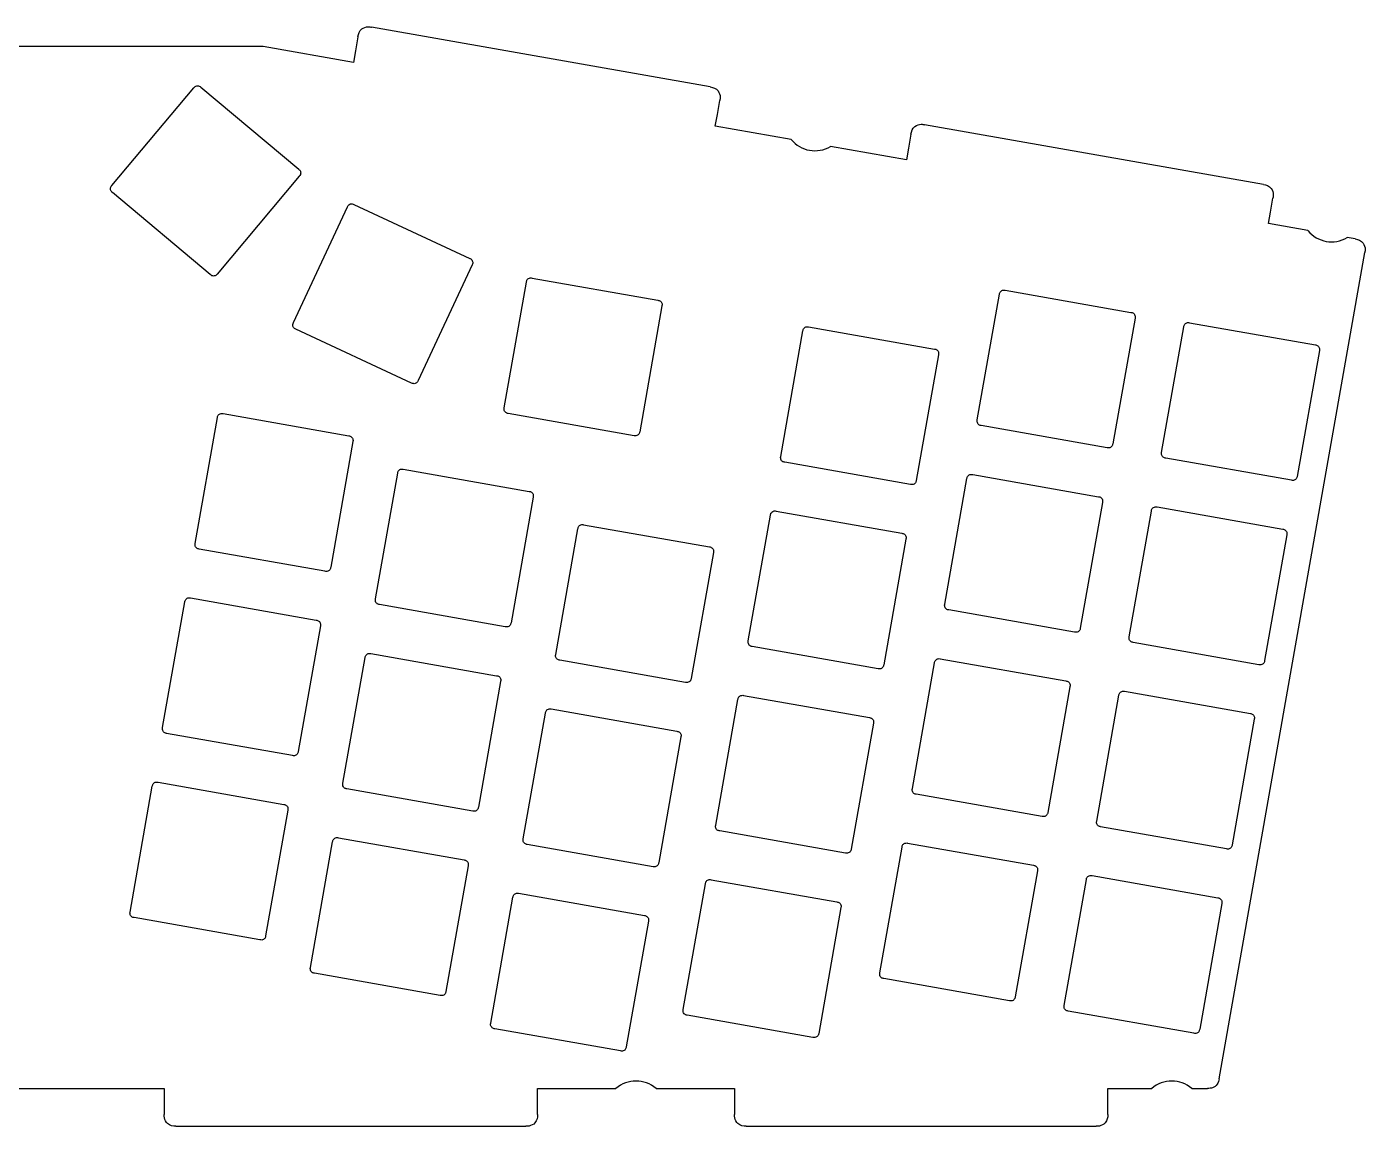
# Model space of a CAD drawing. Header units: millimetres. Extents: x -136 to 136, y -5 to 107.
# Drawn here: x 0 to 136.2, y -4.7 to 107.3 of the extents above; entities that cross this region are included whole.
import ezdxf

# ---------------------------------------------------------------- set-up
doc = ezdxf.new("R2010")
doc.units = ezdxf.units.MM
doc.layers.get('0').update_dxf_attribs({"linetype": 'CONTINUOUS'})

msp = doc.modelspace()

# ---------------------------------------------------------------- linework, layer by layer
for p, q in [((33.68, 106.24), (33.42, 104.82)), ((69.54, 101.14), (35.07, 107.22)), ((24.03, 105.26), (-24.03, 105.26)), ((33.22, 103.63), (24.03, 105.26)), ((33.43, 104.82), (33.22, 103.63)), ((33.42, 104.82), (33.43, 104.82)), ((8.64, 91.09), (17, 101.05)), ((17.7, 101.11), (27.66, 92.76)), ((70.26, 98.32), (70.51, 99.75)), ((70.05, 97.14), (70.26, 98.32)), ((70.26, 98.32), (70.26, 98.32)), ((77.76, 95.78), (70.05, 97.14)), ((125.82, 91.22), (91.35, 97.29)), ((89.96, 96.32), (89.71, 94.89)), ((89.5, 93.71), (81.78, 95.07)), ((89.71, 94.89), (89.5, 93.71)), ((89.71, 94.89), (89.71, 94.89)), ((27.72, 92.05), (19.37, 82.09)), ((18.66, 82.03), (8.7, 90.39)), ((27.12, 77.15), (32.61, 88.94)), ((33.28, 89.18), (45.06, 83.68)), ((126.54, 88.4), (126.79, 89.83)), ((126.33, 87.22), (126.54, 88.4)), ((130.34, 86.51), (126.33, 87.22)), ((126.54, 88.4), (126.54, 88.4)), ((135.17, 85.66), (134.36, 85.8)), ((121.32, 0.19), (136.14, 84.27)), ((45.3, 83.02), (39.81, 71.24)), ((48.57, 68.47), (50.83, 81.28)), ((51.41, 81.68), (64.21, 79.43)), ((99.55, 80.45), (112.35, 78.19)), ((96.71, 67.24), (98.97, 80.04)), ((64.61, 78.85), (62.36, 66.04)), ((39.14, 71), (27.36, 76.49)), ((76.71, 63.51), (78.97, 76.31)), ((79.55, 76.72), (92.35, 74.46)), ((112.76, 77.61), (110.5, 64.81)), ((115.47, 63.93), (117.73, 76.73)), ((118.31, 77.14), (131.11, 74.88)), ((92.76, 73.88), (90.5, 61.08)), ((131.52, 74.3), (129.26, 61.5)), ((17.12, 54.68), (19.38, 67.48)), ((19.96, 67.88), (32.76, 65.63)), ((61.78, 65.64), (48.98, 67.9)), ((109.92, 64.4), (97.12, 66.66)), ((33.17, 65.05), (30.91, 52.24)), ((89.92, 60.68), (77.12, 62.93)), ((128.68, 61.1), (115.88, 63.35)), ((35.47, 49.02), (37.73, 61.83)), ((38.3, 62.23), (51.11, 59.97)), ((96.24, 61.69), (109.04, 59.43)), ((93.4, 48.48), (95.66, 61.28)), ((51.51, 59.39), (49.26, 46.59)), ((109.45, 58.85), (107.19, 46.05)), ((73.4, 44.75), (75.66, 57.55)), ((76.24, 57.96), (89.04, 55.7)), ((112.16, 45.17), (114.42, 57.97)), ((115, 58.38), (127.8, 56.12)), ((53.82, 43.37), (56.07, 56.17)), ((56.65, 56.58), (69.45, 54.32)), ((89.45, 55.12), (87.19, 42.32)), ((128.21, 55.54), (125.95, 42.74)), ((30.33, 51.84), (17.53, 54.1)), ((69.86, 53.74), (67.6, 40.94)), ((16.65, 49.12), (29.45, 46.87)), ((13.81, 35.92), (16.07, 48.72)), ((48.68, 46.19), (35.87, 48.44)), ((106.61, 45.64), (93.81, 47.9)), ((29.86, 46.29), (27.6, 33.48)), ((86.61, 41.92), (73.81, 44.17)), ((125.37, 42.33), (112.57, 44.59)), ((32.16, 30.26), (34.42, 43.06)), ((35, 43.47), (47.8, 41.21)), ((67.02, 40.53), (54.22, 42.79)), ((90.1, 29.72), (92.35, 42.52)), ((92.93, 42.93), (105.73, 40.67)), ((48.2, 40.63), (45.95, 27.83)), ((106.14, 40.09), (103.88, 27.29)), ((111.69, 39.62), (124.5, 37.36)), ((70.09, 25.99), (72.35, 38.79)), ((72.93, 39.2), (85.73, 36.94)), ((108.86, 26.41), (111.11, 39.21)), ((50.51, 24.61), (52.76, 37.41)), ((53.34, 37.82), (66.15, 35.56)), ((124.9, 36.78), (122.64, 23.98)), ((86.14, 36.36), (83.88, 23.56)), ((27.02, 33.08), (14.22, 35.34)), ((66.55, 34.98), (64.29, 22.18)), ((13.34, 30.36), (26.14, 28.11)), ((10.5, 17.15), (12.76, 29.96)), ((45.37, 27.43), (32.57, 29.68)), ((103.3, 26.88), (90.5, 29.14)), ((26.55, 27.53), (24.29, 14.72)), ((31.69, 24.71), (44.49, 22.45)), ((83.3, 23.15), (70.5, 25.41)), ((122.06, 23.57), (109.26, 25.83)), ((28.85, 11.5), (31.11, 24.3)), ((63.72, 21.77), (50.91, 24.03)), ((86.79, 10.96), (89.05, 23.76)), ((89.62, 24.17), (102.43, 21.91)), ((44.9, 21.87), (42.64, 9.07)), ((69.62, 20.44), (82.43, 18.18)), ((102.83, 21.33), (100.58, 8.53)), ((105.55, 7.65), (107.81, 20.45)), ((108.39, 20.86), (121.19, 18.6)), ((66.79, 7.23), (69.04, 20.03)), ((47.2, 5.85), (49.46, 18.65)), ((50.04, 19.06), (62.84, 16.8)), ((121.59, 18.02), (119.34, 5.22)), ((23.71, 14.32), (10.91, 16.58)), ((82.83, 17.6), (80.57, 4.8)), ((63.24, 16.22), (60.99, 3.42)), ((42.06, 8.66), (29.26, 10.92)), ((100, 8.12), (87.19, 10.38)), ((118.76, 4.81), (105.95, 7.07)), ((79.99, 4.39), (67.19, 6.65)), ((60.41, 3.01), (47.6, 5.27)), ((-13.97, -0.8), (13.97, -0.8)), ((13.97, -0.8), (13.97, -2)), ((51.96, -2), (51.96, -0.8)), ((51.96, -0.8), (59.94, -0.8)), ((64.02, -0.8), (72, -0.8)), ((72, -0.8), (72, -3.45)), ((109.99, -3.45), (109.99, -0.8)), ((109.99, -0.8), (114.46, -0.8)), ((118.54, -0.8), (120.14, -0.8)), ((13.97, -2), (13.97, -2)), ((13.97, -2), (13.97, -3.45)), ((51.96, -3.45), (51.96, -2)), ((51.96, -2), (51.96, -2)), ((15.17, -4.65), (50.76, -4.65)), ((73.2, -4.65), (108.79, -4.65))]:
    msp.add_line(p, q)
for centre, start, end in [((80.19, 97.79), 219.6324, 300.3676), ((132.77, 88.52), 219.6324, 300.3676), ((61.98, -3.2), 49.6324, 130.3676), ((116.5, -3.2), 49.6324, 130.3676)]:
    msp.add_arc(centre, 3.15, start, end)
for points, knots in [([(33.68, 106.24), (33.73, 106.55), (33.82, 106.83), (34.09, 107.04), (34.26, 107.17), (34.52, 107.26), (34.72, 107.26), (34.83, 107.26), (34.95, 107.24), (35.07, 107.22)], [0, 0, 0, 0, 0.0936819, 0.0936819, 0.0936819, 0.153639, 0.153639, 0.153639, 0.1903911, 0.1903911, 0.1903911, 0.1903911]), ([(17, 101.05), (17.02, 101.08), (17.05, 101.12), (17.12, 101.17), (17.15, 101.2), (17.26, 101.24), (17.32, 101.25), (17.43, 101.25), (17.49, 101.24), (17.61, 101.19), (17.66, 101.15), (17.7, 101.11)], [-0.06799682, -0.06799682, -0.06799682, -0.06799682, -0.05539704, -0.05539704, -0.04489219, -0.04489219, -0.03211402, -0.03211402, -0.01822539, -0.01822539, 0, 0, 0, 0]), ([(69.54, 101.14), (69.84, 101.09), (70.12, 101), (70.33, 100.73), (70.46, 100.56), (70.55, 100.29), (70.55, 100.1), (70.55, 99.98), (70.53, 99.87), (70.51, 99.75)], [0, 0, 0, 0, 0.0936819, 0.0936819, 0.0936819, 0.153639, 0.153639, 0.153639, 0.1903911, 0.1903911, 0.1903911, 0.1903911]), ([(89.96, 96.32), (90.01, 96.63), (90.1, 96.91), (90.37, 97.12), (90.54, 97.25), (90.81, 97.34), (91, 97.34), (91.12, 97.33), (91.23, 97.32), (91.35, 97.29)], [0, 0, 0, 0, 0.0936819, 0.0936819, 0.0936819, 0.153639, 0.153639, 0.153639, 0.1903911, 0.1903911, 0.1903911, 0.1903911]), ([(27.66, 92.76), (27.69, 92.73), (27.73, 92.7), (27.78, 92.64), (27.81, 92.6), (27.85, 92.49), (27.86, 92.43), (27.86, 92.32), (27.85, 92.27), (27.8, 92.15), (27.76, 92.1), (27.72, 92.05)], [-0.06799682, -0.06799682, -0.06799682, -0.06799682, -0.05539704, -0.05539704, -0.04489219, -0.04489219, -0.03211402, -0.03211402, -0.01822539, -0.01822539, 0, 0, 0, 0]), ([(8.7, 90.39), (8.67, 90.41), (8.64, 90.44), (8.58, 90.51), (8.55, 90.54), (8.51, 90.65), (8.5, 90.71), (8.5, 90.82), (8.51, 90.88), (8.56, 91), (8.6, 91.05), (8.64, 91.09)], [-0.06799682, -0.06799682, -0.06799682, -0.06799682, -0.05539704, -0.05539704, -0.04489219, -0.04489219, -0.03211402, -0.03211402, -0.01822539, -0.01822539, 0, 0, 0, 0]), ([(125.82, 91.22), (126.13, 91.16), (126.41, 91.07), (126.61, 90.81), (126.75, 90.64), (126.83, 90.37), (126.83, 90.18), (126.83, 90.06), (126.81, 89.95), (126.79, 89.83)], [0, 0, 0, 0, 0.0936819, 0.0936819, 0.0936819, 0.153639, 0.153639, 0.153639, 0.1903911, 0.1903911, 0.1903911, 0.1903911]), ([(32.61, 88.94), (32.63, 88.98), (32.65, 89.01), (32.7, 89.09), (32.72, 89.12), (32.82, 89.19), (32.87, 89.22), (32.98, 89.24), (33.03, 89.25), (33.16, 89.23), (33.22, 89.2), (33.28, 89.18)], [-0.06799682, -0.06799682, -0.06799682, -0.06799682, -0.05539704, -0.05539704, -0.04489219, -0.04489219, -0.03211402, -0.03211402, -0.01822539, -0.01822539, 0, 0, 0, 0]), ([(135.17, 85.66), (135.48, 85.6), (135.76, 85.51), (135.97, 85.25), (136.1, 85.08), (136.19, 84.81), (136.18, 84.62), (136.18, 84.5), (136.16, 84.39), (136.14, 84.27)], [0, 0, 0, 0, 0.0936819, 0.0936819, 0.0936819, 0.153639, 0.153639, 0.153639, 0.1903911, 0.1903911, 0.1903911, 0.1903911]), ([(45.06, 83.68), (45.1, 83.67), (45.14, 83.65), (45.21, 83.6), (45.24, 83.57), (45.31, 83.48), (45.34, 83.42), (45.37, 83.32), (45.37, 83.26), (45.35, 83.13), (45.32, 83.08), (45.3, 83.02)], [-0.06799682, -0.06799682, -0.06799682, -0.06799682, -0.05539704, -0.05539704, -0.04489219, -0.04489219, -0.03211402, -0.03211402, -0.01822539, -0.01822539, 0, 0, 0, 0]), ([(19.37, 82.09), (19.34, 82.06), (19.31, 82.03), (19.25, 81.97), (19.21, 81.94), (19.1, 81.9), (19.04, 81.89), (18.93, 81.89), (18.88, 81.9), (18.76, 81.95), (18.71, 81.99), (18.66, 82.03)], [-0.06799682, -0.06799682, -0.06799682, -0.06799682, -0.05539704, -0.05539704, -0.04489219, -0.04489219, -0.03211402, -0.03211402, -0.01822539, -0.01822539, 0, 0, 0, 0]), ([(50.83, 81.28), (50.83, 81.32), (50.84, 81.36), (50.87, 81.44), (50.89, 81.48), (50.96, 81.58), (51.01, 81.61), (51.1, 81.67), (51.16, 81.69), (51.28, 81.7), (51.35, 81.69), (51.41, 81.68)], [-0.06799682, -0.06799682, -0.06799682, -0.06799682, -0.05539704, -0.05539704, -0.04489219, -0.04489219, -0.03211402, -0.03211402, -0.01822539, -0.01822539, 0, 0, 0, 0]), ([(98.97, 80.04), (98.98, 80.08), (98.98, 80.13), (99.01, 80.21), (99.03, 80.25), (99.1, 80.34), (99.15, 80.38), (99.25, 80.44), (99.3, 80.45), (99.42, 80.47), (99.49, 80.46), (99.55, 80.45)], [-0.06799682, -0.06799682, -0.06799682, -0.06799682, -0.05539704, -0.05539704, -0.04489219, -0.04489219, -0.03211402, -0.03211402, -0.01822539, -0.01822539, 0, 0, 0, 0]), ([(64.21, 79.43), (64.25, 79.42), (64.29, 79.41), (64.38, 79.38), (64.42, 79.36), (64.51, 79.29), (64.55, 79.24), (64.6, 79.15), (64.62, 79.1), (64.64, 78.97), (64.63, 78.91), (64.61, 78.85)], [-0.06799682, -0.06799682, -0.06799682, -0.06799682, -0.05539704, -0.05539704, -0.04489219, -0.04489219, -0.03211402, -0.03211402, -0.01822539, -0.01822539, 0, 0, 0, 0]), ([(112.35, 78.19), (112.39, 78.18), (112.44, 78.18), (112.52, 78.15), (112.56, 78.13), (112.65, 78.06), (112.69, 78.01), (112.74, 77.91), (112.76, 77.86), (112.78, 77.73), (112.77, 77.67), (112.76, 77.61)], [-0.06799682, -0.06799682, -0.06799682, -0.06799682, -0.05539704, -0.05539704, -0.04489219, -0.04489219, -0.03211402, -0.03211402, -0.01822539, -0.01822539, 0, 0, 0, 0]), ([(27.36, 76.49), (27.32, 76.51), (27.28, 76.53), (27.21, 76.57), (27.17, 76.6), (27.1, 76.7), (27.08, 76.75), (27.05, 76.86), (27.05, 76.91), (27.06, 77.04), (27.09, 77.1), (27.12, 77.15)], [-0.06799682, -0.06799682, -0.06799682, -0.06799682, -0.05539704, -0.05539704, -0.04489219, -0.04489219, -0.03211402, -0.03211402, -0.01822539, -0.01822539, 0, 0, 0, 0]), ([(78.97, 76.31), (78.98, 76.36), (78.98, 76.4), (79.01, 76.48), (79.03, 76.52), (79.1, 76.61), (79.15, 76.65), (79.24, 76.71), (79.3, 76.73), (79.42, 76.74), (79.49, 76.73), (79.55, 76.72)], [-0.06799682, -0.06799682, -0.06799682, -0.06799682, -0.05539704, -0.05539704, -0.04489219, -0.04489219, -0.03211402, -0.03211402, -0.01822539, -0.01822539, 0, 0, 0, 0]), ([(117.73, 76.73), (117.74, 76.78), (117.74, 76.82), (117.77, 76.9), (117.79, 76.94), (117.86, 77.03), (117.91, 77.07), (118.01, 77.13), (118.06, 77.15), (118.19, 77.16), (118.25, 77.15), (118.31, 77.14)], [-0.06799682, -0.06799682, -0.06799682, -0.06799682, -0.05539704, -0.05539704, -0.04489219, -0.04489219, -0.03211402, -0.03211402, -0.01822539, -0.01822539, 0, 0, 0, 0]), ([(92.35, 74.46), (92.39, 74.46), (92.43, 74.45), (92.52, 74.42), (92.56, 74.4), (92.65, 74.33), (92.69, 74.28), (92.74, 74.19), (92.76, 74.14), (92.78, 74.01), (92.77, 73.94), (92.76, 73.88)], [-0.06799682, -0.06799682, -0.06799682, -0.06799682, -0.05539704, -0.05539704, -0.04489219, -0.04489219, -0.03211402, -0.03211402, -0.01822539, -0.01822539, 0, 0, 0, 0]), ([(131.11, 74.88), (131.15, 74.88), (131.2, 74.87), (131.28, 74.84), (131.32, 74.82), (131.41, 74.75), (131.45, 74.7), (131.5, 74.61), (131.52, 74.55), (131.54, 74.43), (131.53, 74.36), (131.52, 74.3)], [-0.06799682, -0.06799682, -0.06799682, -0.06799682, -0.05539704, -0.05539704, -0.04489219, -0.04489219, -0.03211402, -0.03211402, -0.01822539, -0.01822539, 0, 0, 0, 0]), ([(39.81, 71.24), (39.79, 71.2), (39.77, 71.16), (39.72, 71.09), (39.69, 71.05), (39.6, 70.98), (39.54, 70.96), (39.44, 70.93), (39.38, 70.93), (39.25, 70.94), (39.2, 70.97), (39.14, 71)], [-0.06799682, -0.06799682, -0.06799682, -0.06799682, -0.05539704, -0.05539704, -0.04489219, -0.04489219, -0.03211402, -0.03211402, -0.01822539, -0.01822539, 0, 0, 0, 0]), ([(48.98, 67.9), (48.93, 67.9), (48.89, 67.91), (48.81, 67.94), (48.77, 67.96), (48.68, 68.03), (48.64, 68.08), (48.58, 68.17), (48.56, 68.22), (48.55, 68.35), (48.56, 68.41), (48.57, 68.47)], [-0.06799682, -0.06799682, -0.06799682, -0.06799682, -0.05539704, -0.05539704, -0.04489219, -0.04489219, -0.03211402, -0.03211402, -0.01822539, -0.01822539, 0, 0, 0, 0]), ([(19.38, 67.48), (19.39, 67.52), (19.39, 67.56), (19.42, 67.64), (19.44, 67.69), (19.51, 67.78), (19.56, 67.82), (19.65, 67.87), (19.71, 67.89), (19.83, 67.91), (19.9, 67.89), (19.96, 67.88)], [-0.06799682, -0.06799682, -0.06799682, -0.06799682, -0.05539704, -0.05539704, -0.04489219, -0.04489219, -0.03211402, -0.03211402, -0.01822539, -0.01822539, 0, 0, 0, 0]), ([(97.12, 66.66), (97.08, 66.67), (97.03, 66.68), (96.95, 66.7), (96.91, 66.72), (96.82, 66.79), (96.78, 66.84), (96.72, 66.94), (96.71, 66.99), (96.69, 67.12), (96.7, 67.18), (96.71, 67.24)], [-0.06799682, -0.06799682, -0.06799682, -0.06799682, -0.05539704, -0.05539704, -0.04489219, -0.04489219, -0.03211402, -0.03211402, -0.01822539, -0.01822539, 0, 0, 0, 0]), ([(32.76, 65.63), (32.8, 65.62), (32.85, 65.61), (32.93, 65.58), (32.97, 65.56), (33.06, 65.49), (33.1, 65.45), (33.15, 65.35), (33.17, 65.3), (33.19, 65.17), (33.18, 65.11), (33.17, 65.05)], [-0.06799682, -0.06799682, -0.06799682, -0.06799682, -0.05539704, -0.05539704, -0.04489219, -0.04489219, -0.03211402, -0.03211402, -0.01822539, -0.01822539, 0, 0, 0, 0]), ([(62.36, 66.04), (62.35, 66), (62.34, 65.96), (62.31, 65.88), (62.3, 65.84), (62.22, 65.74), (62.18, 65.71), (62.08, 65.65), (62.03, 65.63), (61.9, 65.62), (61.84, 65.63), (61.78, 65.64)], [-0.06799682, -0.06799682, -0.06799682, -0.06799682, -0.05539704, -0.05539704, -0.04489219, -0.04489219, -0.03211402, -0.03211402, -0.01822539, -0.01822539, 0, 0, 0, 0]), ([(110.5, 64.81), (110.49, 64.77), (110.48, 64.72), (110.46, 64.64), (110.44, 64.6), (110.37, 64.51), (110.32, 64.47), (110.22, 64.42), (110.17, 64.4), (110.04, 64.38), (109.98, 64.39), (109.92, 64.4)], [-0.06799682, -0.06799682, -0.06799682, -0.06799682, -0.05539704, -0.05539704, -0.04489219, -0.04489219, -0.03211402, -0.03211402, -0.01822539, -0.01822539, 0, 0, 0, 0]), ([(77.12, 62.93), (77.07, 62.94), (77.03, 62.95), (76.95, 62.98), (76.91, 63), (76.82, 63.07), (76.78, 63.11), (76.72, 63.21), (76.71, 63.26), (76.69, 63.39), (76.7, 63.45), (76.71, 63.51)], [-0.06799682, -0.06799682, -0.06799682, -0.06799682, -0.05539704, -0.05539704, -0.04489219, -0.04489219, -0.03211402, -0.03211402, -0.01822539, -0.01822539, 0, 0, 0, 0]), ([(115.88, 63.35), (115.84, 63.36), (115.79, 63.37), (115.71, 63.4), (115.67, 63.41), (115.58, 63.49), (115.54, 63.53), (115.48, 63.63), (115.47, 63.68), (115.45, 63.81), (115.46, 63.87), (115.47, 63.93)], [-0.06799682, -0.06799682, -0.06799682, -0.06799682, -0.05539704, -0.05539704, -0.04489219, -0.04489219, -0.03211402, -0.03211402, -0.01822539, -0.01822539, 0, 0, 0, 0]), ([(37.73, 61.83), (37.73, 61.87), (37.74, 61.91), (37.77, 61.99), (37.79, 62.03), (37.86, 62.13), (37.91, 62.16), (38, 62.22), (38.05, 62.24), (38.18, 62.25), (38.24, 62.24), (38.3, 62.23)], [-0.06799682, -0.06799682, -0.06799682, -0.06799682, -0.05539704, -0.05539704, -0.04489219, -0.04489219, -0.03211402, -0.03211402, -0.01822539, -0.01822539, 0, 0, 0, 0]), ([(95.66, 61.28), (95.67, 61.32), (95.68, 61.37), (95.7, 61.45), (95.72, 61.49), (95.79, 61.58), (95.84, 61.62), (95.94, 61.67), (95.99, 61.69), (96.12, 61.71), (96.18, 61.7), (96.24, 61.69)], [-0.06799682, -0.06799682, -0.06799682, -0.06799682, -0.05539704, -0.05539704, -0.04489219, -0.04489219, -0.03211402, -0.03211402, -0.01822539, -0.01822539, 0, 0, 0, 0]), ([(129.26, 61.5), (129.25, 61.46), (129.24, 61.42), (129.22, 61.33), (129.2, 61.29), (129.13, 61.2), (129.08, 61.16), (128.98, 61.11), (128.93, 61.09), (128.8, 61.07), (128.74, 61.08), (128.68, 61.1)], [-0.06799682, -0.06799682, -0.06799682, -0.06799682, -0.05539704, -0.05539704, -0.04489219, -0.04489219, -0.03211402, -0.03211402, -0.01822539, -0.01822539, 0, 0, 0, 0]), ([(51.11, 59.97), (51.15, 59.97), (51.19, 59.96), (51.27, 59.93), (51.31, 59.91), (51.41, 59.84), (51.45, 59.79), (51.5, 59.7), (51.52, 59.65), (51.53, 59.52), (51.52, 59.45), (51.51, 59.39)], [-0.06799682, -0.06799682, -0.06799682, -0.06799682, -0.05539704, -0.05539704, -0.04489219, -0.04489219, -0.03211402, -0.03211402, -0.01822539, -0.01822539, 0, 0, 0, 0]), ([(90.5, 61.08), (90.49, 61.04), (90.48, 61), (90.46, 60.92), (90.44, 60.87), (90.37, 60.78), (90.32, 60.74), (90.22, 60.69), (90.17, 60.67), (90.04, 60.65), (89.98, 60.67), (89.92, 60.68)], [-0.06799682, -0.06799682, -0.06799682, -0.06799682, -0.05539704, -0.05539704, -0.04489219, -0.04489219, -0.03211402, -0.03211402, -0.01822539, -0.01822539, 0, 0, 0, 0]), ([(109.04, 59.43), (109.08, 59.42), (109.13, 59.41), (109.21, 59.39), (109.25, 59.37), (109.34, 59.3), (109.38, 59.25), (109.44, 59.15), (109.45, 59.1), (109.47, 58.97), (109.46, 58.91), (109.45, 58.85)], [-0.06799682, -0.06799682, -0.06799682, -0.06799682, -0.05539704, -0.05539704, -0.04489219, -0.04489219, -0.03211402, -0.03211402, -0.01822539, -0.01822539, 0, 0, 0, 0]), ([(75.66, 57.55), (75.67, 57.6), (75.68, 57.64), (75.7, 57.72), (75.72, 57.76), (75.79, 57.85), (75.84, 57.89), (75.94, 57.95), (75.99, 57.97), (76.12, 57.98), (76.18, 57.97), (76.24, 57.96)], [-0.06799682, -0.06799682, -0.06799682, -0.06799682, -0.05539704, -0.05539704, -0.04489219, -0.04489219, -0.03211402, -0.03211402, -0.01822539, -0.01822539, 0, 0, 0, 0]), ([(114.42, 57.97), (114.43, 58.02), (114.44, 58.06), (114.46, 58.14), (114.48, 58.18), (114.55, 58.27), (114.6, 58.31), (114.7, 58.37), (114.75, 58.38), (114.88, 58.4), (114.94, 58.39), (115, 58.38)], [-0.06799682, -0.06799682, -0.06799682, -0.06799682, -0.05539704, -0.05539704, -0.04489219, -0.04489219, -0.03211402, -0.03211402, -0.01822539, -0.01822539, 0, 0, 0, 0]), ([(56.07, 56.17), (56.08, 56.21), (56.09, 56.26), (56.12, 56.34), (56.13, 56.38), (56.21, 56.47), (56.25, 56.51), (56.35, 56.57), (56.4, 56.58), (56.53, 56.6), (56.59, 56.59), (56.65, 56.58)], [-0.06799682, -0.06799682, -0.06799682, -0.06799682, -0.05539704, -0.05539704, -0.04489219, -0.04489219, -0.03211402, -0.03211402, -0.01822539, -0.01822539, 0, 0, 0, 0]), ([(127.8, 56.12), (127.85, 56.11), (127.89, 56.11), (127.97, 56.08), (128.01, 56.06), (128.1, 55.99), (128.14, 55.94), (128.2, 55.85), (128.21, 55.79), (128.23, 55.67), (128.22, 55.6), (128.21, 55.54)], [-0.06799682, -0.06799682, -0.06799682, -0.06799682, -0.05539704, -0.05539704, -0.04489219, -0.04489219, -0.03211402, -0.03211402, -0.01822539, -0.01822539, 0, 0, 0, 0]), ([(17.53, 54.1), (17.48, 54.1), (17.44, 54.11), (17.36, 54.14), (17.32, 54.16), (17.23, 54.23), (17.19, 54.28), (17.13, 54.37), (17.12, 54.42), (17.1, 54.55), (17.11, 54.62), (17.12, 54.68)], [-0.06799682, -0.06799682, -0.06799682, -0.06799682, -0.05539704, -0.05539704, -0.04489219, -0.04489219, -0.03211402, -0.03211402, -0.01822539, -0.01822539, 0, 0, 0, 0]), ([(89.04, 55.7), (89.08, 55.7), (89.13, 55.69), (89.21, 55.66), (89.25, 55.64), (89.34, 55.57), (89.38, 55.52), (89.43, 55.43), (89.45, 55.37), (89.47, 55.25), (89.46, 55.18), (89.45, 55.12)], [-0.06799682, -0.06799682, -0.06799682, -0.06799682, -0.05539704, -0.05539704, -0.04489219, -0.04489219, -0.03211402, -0.03211402, -0.01822539, -0.01822539, 0, 0, 0, 0]), ([(69.45, 54.32), (69.5, 54.31), (69.54, 54.31), (69.62, 54.28), (69.66, 54.26), (69.75, 54.19), (69.79, 54.14), (69.85, 54.04), (69.87, 53.99), (69.88, 53.86), (69.87, 53.8), (69.86, 53.74)], [-0.06799682, -0.06799682, -0.06799682, -0.06799682, -0.05539704, -0.05539704, -0.04489219, -0.04489219, -0.03211402, -0.03211402, -0.01822539, -0.01822539, 0, 0, 0, 0]), ([(30.91, 52.24), (30.9, 52.2), (30.89, 52.16), (30.87, 52.08), (30.85, 52.04), (30.78, 51.95), (30.73, 51.91), (30.63, 51.85), (30.58, 51.83), (30.45, 51.82), (30.39, 51.83), (30.33, 51.84)], [-0.06799682, -0.06799682, -0.06799682, -0.06799682, -0.05539704, -0.05539704, -0.04489219, -0.04489219, -0.03211402, -0.03211402, -0.01822539, -0.01822539, 0, 0, 0, 0]), ([(16.07, 48.72), (16.08, 48.76), (16.09, 48.8), (16.11, 48.88), (16.13, 48.93), (16.2, 49.02), (16.25, 49.06), (16.35, 49.11), (16.4, 49.13), (16.53, 49.15), (16.59, 49.13), (16.65, 49.12)], [-0.06799682, -0.06799682, -0.06799682, -0.06799682, -0.05539704, -0.05539704, -0.04489219, -0.04489219, -0.03211402, -0.03211402, -0.01822539, -0.01822539, 0, 0, 0, 0]), ([(35.87, 48.44), (35.83, 48.45), (35.79, 48.46), (35.71, 48.49), (35.67, 48.51), (35.57, 48.58), (35.54, 48.62), (35.48, 48.72), (35.46, 48.77), (35.45, 48.9), (35.46, 48.96), (35.47, 49.02)], [-0.06799682, -0.06799682, -0.06799682, -0.06799682, -0.05539704, -0.05539704, -0.04489219, -0.04489219, -0.03211402, -0.03211402, -0.01822539, -0.01822539, 0, 0, 0, 0]), ([(93.81, 47.9), (93.77, 47.91), (93.72, 47.91), (93.64, 47.94), (93.6, 47.96), (93.51, 48.03), (93.47, 48.08), (93.42, 48.18), (93.4, 48.23), (93.38, 48.36), (93.39, 48.42), (93.4, 48.48)], [-0.06799682, -0.06799682, -0.06799682, -0.06799682, -0.05539704, -0.05539704, -0.04489219, -0.04489219, -0.03211402, -0.03211402, -0.01822539, -0.01822539, 0, 0, 0, 0]), ([(29.45, 46.87), (29.49, 46.86), (29.54, 46.85), (29.62, 46.82), (29.66, 46.8), (29.75, 46.73), (29.79, 46.69), (29.85, 46.59), (29.86, 46.54), (29.88, 46.41), (29.87, 46.35), (29.86, 46.29)], [-0.06799682, -0.06799682, -0.06799682, -0.06799682, -0.05539704, -0.05539704, -0.04489219, -0.04489219, -0.03211402, -0.03211402, -0.01822539, -0.01822539, 0, 0, 0, 0]), ([(49.26, 46.59), (49.25, 46.55), (49.24, 46.51), (49.21, 46.43), (49.19, 46.38), (49.12, 46.29), (49.08, 46.25), (48.98, 46.2), (48.93, 46.18), (48.8, 46.16), (48.74, 46.18), (48.68, 46.19)], [-0.06799682, -0.06799682, -0.06799682, -0.06799682, -0.05539704, -0.05539704, -0.04489219, -0.04489219, -0.03211402, -0.03211402, -0.01822539, -0.01822539, 0, 0, 0, 0]), ([(107.19, 46.05), (107.18, 46.01), (107.18, 45.96), (107.15, 45.88), (107.13, 45.84), (107.06, 45.75), (107.01, 45.71), (106.92, 45.66), (106.86, 45.64), (106.74, 45.62), (106.67, 45.63), (106.61, 45.64)], [-0.06799682, -0.06799682, -0.06799682, -0.06799682, -0.05539704, -0.05539704, -0.04489219, -0.04489219, -0.03211402, -0.03211402, -0.01822539, -0.01822539, 0, 0, 0, 0]), ([(112.57, 44.59), (112.53, 44.6), (112.49, 44.61), (112.4, 44.63), (112.36, 44.65), (112.27, 44.72), (112.23, 44.77), (112.18, 44.87), (112.16, 44.92), (112.14, 45.05), (112.15, 45.11), (112.16, 45.17)], [-0.06799682, -0.06799682, -0.06799682, -0.06799682, -0.05539704, -0.05539704, -0.04489219, -0.04489219, -0.03211402, -0.03211402, -0.01822539, -0.01822539, 0, 0, 0, 0]), ([(73.81, 44.17), (73.77, 44.18), (73.72, 44.19), (73.64, 44.22), (73.6, 44.23), (73.51, 44.31), (73.47, 44.35), (73.42, 44.45), (73.4, 44.5), (73.38, 44.63), (73.39, 44.69), (73.4, 44.75)], [-0.06799682, -0.06799682, -0.06799682, -0.06799682, -0.05539704, -0.05539704, -0.04489219, -0.04489219, -0.03211402, -0.03211402, -0.01822539, -0.01822539, 0, 0, 0, 0]), ([(34.42, 43.06), (34.42, 43.11), (34.43, 43.15), (34.46, 43.23), (34.48, 43.27), (34.55, 43.36), (34.6, 43.4), (34.69, 43.46), (34.75, 43.48), (34.87, 43.49), (34.94, 43.48), (35, 43.47)], [-0.06799682, -0.06799682, -0.06799682, -0.06799682, -0.05539704, -0.05539704, -0.04489219, -0.04489219, -0.03211402, -0.03211402, -0.01822539, -0.01822539, 0, 0, 0, 0]), ([(54.22, 42.79), (54.18, 42.8), (54.14, 42.81), (54.05, 42.83), (54.01, 42.85), (53.92, 42.92), (53.88, 42.97), (53.83, 43.07), (53.81, 43.12), (53.79, 43.25), (53.8, 43.31), (53.82, 43.37)], [-0.06799682, -0.06799682, -0.06799682, -0.06799682, -0.05539704, -0.05539704, -0.04489219, -0.04489219, -0.03211402, -0.03211402, -0.01822539, -0.01822539, 0, 0, 0, 0]), ([(87.19, 42.32), (87.18, 42.28), (87.18, 42.24), (87.15, 42.15), (87.13, 42.11), (87.06, 42.02), (87.01, 41.98), (86.91, 41.93), (86.86, 41.91), (86.73, 41.89), (86.67, 41.9), (86.61, 41.92)], [-0.06799682, -0.06799682, -0.06799682, -0.06799682, -0.05539704, -0.05539704, -0.04489219, -0.04489219, -0.03211402, -0.03211402, -0.01822539, -0.01822539, 0, 0, 0, 0]), ([(92.35, 42.52), (92.36, 42.56), (92.37, 42.61), (92.4, 42.69), (92.42, 42.73), (92.49, 42.82), (92.53, 42.86), (92.63, 42.91), (92.68, 42.93), (92.81, 42.95), (92.87, 42.94), (92.93, 42.93)], [-0.06799682, -0.06799682, -0.06799682, -0.06799682, -0.05539704, -0.05539704, -0.04489219, -0.04489219, -0.03211402, -0.03211402, -0.01822539, -0.01822539, 0, 0, 0, 0]), ([(125.95, 42.74), (125.94, 42.7), (125.94, 42.66), (125.91, 42.57), (125.89, 42.53), (125.82, 42.44), (125.77, 42.4), (125.68, 42.35), (125.62, 42.33), (125.5, 42.31), (125.43, 42.32), (125.37, 42.33)], [-0.06799682, -0.06799682, -0.06799682, -0.06799682, -0.05539704, -0.05539704, -0.04489219, -0.04489219, -0.03211402, -0.03211402, -0.01822539, -0.01822539, 0, 0, 0, 0]), ([(47.8, 41.21), (47.84, 41.21), (47.88, 41.2), (47.97, 41.17), (48.01, 41.15), (48.1, 41.08), (48.14, 41.03), (48.19, 40.94), (48.21, 40.88), (48.23, 40.76), (48.22, 40.69), (48.2, 40.63)], [-0.06799682, -0.06799682, -0.06799682, -0.06799682, -0.05539704, -0.05539704, -0.04489219, -0.04489219, -0.03211402, -0.03211402, -0.01822539, -0.01822539, 0, 0, 0, 0]), ([(67.6, 40.94), (67.6, 40.9), (67.59, 40.85), (67.56, 40.77), (67.54, 40.73), (67.47, 40.64), (67.42, 40.6), (67.33, 40.55), (67.27, 40.53), (67.15, 40.51), (67.08, 40.52), (67.02, 40.53)], [-0.06799682, -0.06799682, -0.06799682, -0.06799682, -0.05539704, -0.05539704, -0.04489219, -0.04489219, -0.03211402, -0.03211402, -0.01822539, -0.01822539, 0, 0, 0, 0]), ([(105.73, 40.67), (105.78, 40.66), (105.82, 40.65), (105.9, 40.63), (105.94, 40.61), (106.03, 40.54), (106.07, 40.49), (106.13, 40.39), (106.15, 40.34), (106.16, 40.21), (106.15, 40.15), (106.14, 40.09)], [-0.06799682, -0.06799682, -0.06799682, -0.06799682, -0.05539704, -0.05539704, -0.04489219, -0.04489219, -0.03211402, -0.03211402, -0.01822539, -0.01822539, 0, 0, 0, 0]), ([(111.11, 39.21), (111.12, 39.25), (111.13, 39.3), (111.16, 39.38), (111.18, 39.42), (111.25, 39.51), (111.29, 39.55), (111.39, 39.61), (111.44, 39.62), (111.57, 39.64), (111.63, 39.63), (111.69, 39.62)], [-0.06799682, -0.06799682, -0.06799682, -0.06799682, -0.05539704, -0.05539704, -0.04489219, -0.04489219, -0.03211402, -0.03211402, -0.01822539, -0.01822539, 0, 0, 0, 0]), ([(72.35, 38.79), (72.36, 38.84), (72.37, 38.88), (72.39, 38.96), (72.41, 39), (72.48, 39.09), (72.53, 39.13), (72.63, 39.19), (72.68, 39.2), (72.81, 39.22), (72.87, 39.21), (72.93, 39.2)], [-0.06799682, -0.06799682, -0.06799682, -0.06799682, -0.05539704, -0.05539704, -0.04489219, -0.04489219, -0.03211402, -0.03211402, -0.01822539, -0.01822539, 0, 0, 0, 0]), ([(52.76, 37.41), (52.77, 37.45), (52.78, 37.5), (52.81, 37.58), (52.83, 37.62), (52.9, 37.71), (52.94, 37.75), (53.04, 37.8), (53.09, 37.82), (53.22, 37.84), (53.28, 37.83), (53.34, 37.82)], [-0.06799682, -0.06799682, -0.06799682, -0.06799682, -0.05539704, -0.05539704, -0.04489219, -0.04489219, -0.03211402, -0.03211402, -0.01822539, -0.01822539, 0, 0, 0, 0]), ([(85.73, 36.94), (85.78, 36.93), (85.82, 36.93), (85.9, 36.9), (85.94, 36.88), (86.03, 36.81), (86.07, 36.76), (86.13, 36.67), (86.14, 36.61), (86.16, 36.49), (86.15, 36.42), (86.14, 36.36)], [-0.06799682, -0.06799682, -0.06799682, -0.06799682, -0.05539704, -0.05539704, -0.04489219, -0.04489219, -0.03211402, -0.03211402, -0.01822539, -0.01822539, 0, 0, 0, 0]), ([(124.5, 37.36), (124.54, 37.35), (124.58, 37.35), (124.66, 37.32), (124.7, 37.3), (124.8, 37.23), (124.83, 37.18), (124.89, 37.09), (124.91, 37.03), (124.92, 36.91), (124.91, 36.84), (124.9, 36.78)], [-0.06799682, -0.06799682, -0.06799682, -0.06799682, -0.05539704, -0.05539704, -0.04489219, -0.04489219, -0.03211402, -0.03211402, -0.01822539, -0.01822539, 0, 0, 0, 0]), ([(14.22, 35.34), (14.18, 35.34), (14.13, 35.35), (14.05, 35.38), (14.01, 35.4), (13.92, 35.47), (13.88, 35.52), (13.83, 35.61), (13.81, 35.66), (13.79, 35.79), (13.8, 35.86), (13.81, 35.92)], [-0.06799682, -0.06799682, -0.06799682, -0.06799682, -0.05539704, -0.05539704, -0.04489219, -0.04489219, -0.03211402, -0.03211402, -0.01822539, -0.01822539, 0, 0, 0, 0]), ([(66.15, 35.56), (66.19, 35.55), (66.23, 35.54), (66.31, 35.52), (66.35, 35.5), (66.45, 35.43), (66.48, 35.38), (66.54, 35.28), (66.56, 35.23), (66.57, 35.1), (66.56, 35.04), (66.55, 34.98)], [-0.06799682, -0.06799682, -0.06799682, -0.06799682, -0.05539704, -0.05539704, -0.04489219, -0.04489219, -0.03211402, -0.03211402, -0.01822539, -0.01822539, 0, 0, 0, 0]), ([(27.6, 33.48), (27.59, 33.44), (27.59, 33.4), (27.56, 33.32), (27.54, 33.28), (27.47, 33.18), (27.42, 33.15), (27.32, 33.09), (27.27, 33.07), (27.14, 33.06), (27.08, 33.07), (27.02, 33.08)], [-0.06799682, -0.06799682, -0.06799682, -0.06799682, -0.05539704, -0.05539704, -0.04489219, -0.04489219, -0.03211402, -0.03211402, -0.01822539, -0.01822539, 0, 0, 0, 0]), ([(12.76, 29.96), (12.77, 30), (12.78, 30.04), (12.81, 30.12), (12.82, 30.16), (12.89, 30.26), (12.94, 30.3), (13.04, 30.35), (13.09, 30.37), (13.22, 30.38), (13.28, 30.37), (13.34, 30.36)], [-0.06799682, -0.06799682, -0.06799682, -0.06799682, -0.05539704, -0.05539704, -0.04489219, -0.04489219, -0.03211402, -0.03211402, -0.01822539, -0.01822539, 0, 0, 0, 0]), ([(32.57, 29.68), (32.52, 29.69), (32.48, 29.7), (32.4, 29.73), (32.36, 29.74), (32.27, 29.82), (32.23, 29.86), (32.17, 29.96), (32.15, 30.01), (32.14, 30.14), (32.15, 30.2), (32.16, 30.26)], [-0.06799682, -0.06799682, -0.06799682, -0.06799682, -0.05539704, -0.05539704, -0.04489219, -0.04489219, -0.03211402, -0.03211402, -0.01822539, -0.01822539, 0, 0, 0, 0]), ([(90.5, 29.14), (90.46, 29.15), (90.42, 29.15), (90.34, 29.18), (90.29, 29.2), (90.2, 29.27), (90.16, 29.32), (90.11, 29.42), (90.09, 29.47), (90.07, 29.59), (90.09, 29.66), (90.1, 29.72)], [-0.06799682, -0.06799682, -0.06799682, -0.06799682, -0.05539704, -0.05539704, -0.04489219, -0.04489219, -0.03211402, -0.03211402, -0.01822539, -0.01822539, 0, 0, 0, 0]), ([(26.14, 28.11), (26.19, 28.1), (26.23, 28.09), (26.31, 28.06), (26.35, 28.04), (26.44, 27.97), (26.48, 27.93), (26.54, 27.83), (26.55, 27.78), (26.57, 27.65), (26.56, 27.59), (26.55, 27.53)], [-0.06799682, -0.06799682, -0.06799682, -0.06799682, -0.05539704, -0.05539704, -0.04489219, -0.04489219, -0.03211402, -0.03211402, -0.01822539, -0.01822539, 0, 0, 0, 0]), ([(45.95, 27.83), (45.94, 27.79), (45.93, 27.75), (45.9, 27.67), (45.89, 27.62), (45.81, 27.53), (45.77, 27.49), (45.67, 27.44), (45.62, 27.42), (45.49, 27.4), (45.43, 27.42), (45.37, 27.43)], [-0.06799682, -0.06799682, -0.06799682, -0.06799682, -0.05539704, -0.05539704, -0.04489219, -0.04489219, -0.03211402, -0.03211402, -0.01822539, -0.01822539, 0, 0, 0, 0]), ([(103.88, 27.29), (103.88, 27.25), (103.87, 27.2), (103.84, 27.12), (103.82, 27.08), (103.75, 26.99), (103.7, 26.95), (103.61, 26.89), (103.56, 26.88), (103.43, 26.86), (103.36, 26.87), (103.3, 26.88)], [-0.06799682, -0.06799682, -0.06799682, -0.06799682, -0.05539704, -0.05539704, -0.04489219, -0.04489219, -0.03211402, -0.03211402, -0.01822539, -0.01822539, 0, 0, 0, 0]), ([(70.5, 25.41), (70.46, 25.42), (70.42, 25.43), (70.33, 25.45), (70.29, 25.47), (70.2, 25.54), (70.16, 25.59), (70.11, 25.69), (70.09, 25.74), (70.07, 25.87), (70.08, 25.93), (70.09, 25.99)], [-0.06799682, -0.06799682, -0.06799682, -0.06799682, -0.05539704, -0.05539704, -0.04489219, -0.04489219, -0.03211402, -0.03211402, -0.01822539, -0.01822539, 0, 0, 0, 0]), ([(109.26, 25.83), (109.22, 25.84), (109.18, 25.85), (109.1, 25.87), (109.05, 25.89), (108.96, 25.96), (108.92, 26.01), (108.87, 26.11), (108.85, 26.16), (108.83, 26.29), (108.85, 26.35), (108.86, 26.41)], [-0.06799682, -0.06799682, -0.06799682, -0.06799682, -0.05539704, -0.05539704, -0.04489219, -0.04489219, -0.03211402, -0.03211402, -0.01822539, -0.01822539, 0, 0, 0, 0]), ([(31.11, 24.3), (31.12, 24.35), (31.12, 24.39), (31.15, 24.47), (31.17, 24.51), (31.24, 24.6), (31.29, 24.64), (31.39, 24.7), (31.44, 24.72), (31.56, 24.73), (31.63, 24.72), (31.69, 24.71)], [-0.06799682, -0.06799682, -0.06799682, -0.06799682, -0.05539704, -0.05539704, -0.04489219, -0.04489219, -0.03211402, -0.03211402, -0.01822539, -0.01822539, 0, 0, 0, 0]), ([(50.91, 24.03), (50.87, 24.04), (50.83, 24.04), (50.75, 24.07), (50.71, 24.09), (50.61, 24.16), (50.57, 24.21), (50.52, 24.31), (50.5, 24.36), (50.49, 24.49), (50.5, 24.55), (50.51, 24.61)], [-0.06799682, -0.06799682, -0.06799682, -0.06799682, -0.05539704, -0.05539704, -0.04489219, -0.04489219, -0.03211402, -0.03211402, -0.01822539, -0.01822539, 0, 0, 0, 0]), ([(83.88, 23.56), (83.87, 23.52), (83.87, 23.48), (83.84, 23.39), (83.82, 23.35), (83.75, 23.26), (83.7, 23.22), (83.61, 23.17), (83.55, 23.15), (83.43, 23.13), (83.36, 23.14), (83.3, 23.15)], [-0.06799682, -0.06799682, -0.06799682, -0.06799682, -0.05539704, -0.05539704, -0.04489219, -0.04489219, -0.03211402, -0.03211402, -0.01822539, -0.01822539, 0, 0, 0, 0]), ([(89.05, 23.76), (89.05, 23.8), (89.06, 23.85), (89.09, 23.93), (89.11, 23.97), (89.18, 24.06), (89.23, 24.1), (89.32, 24.15), (89.37, 24.17), (89.5, 24.19), (89.56, 24.18), (89.62, 24.17)], [-0.06799682, -0.06799682, -0.06799682, -0.06799682, -0.05539704, -0.05539704, -0.04489219, -0.04489219, -0.03211402, -0.03211402, -0.01822539, -0.01822539, 0, 0, 0, 0]), ([(122.64, 23.98), (122.64, 23.94), (122.63, 23.89), (122.6, 23.81), (122.58, 23.77), (122.51, 23.68), (122.46, 23.64), (122.37, 23.59), (122.32, 23.57), (122.19, 23.55), (122.12, 23.56), (122.06, 23.57)], [-0.06799682, -0.06799682, -0.06799682, -0.06799682, -0.05539704, -0.05539704, -0.04489219, -0.04489219, -0.03211402, -0.03211402, -0.01822539, -0.01822539, 0, 0, 0, 0]), ([(44.49, 22.45), (44.53, 22.44), (44.58, 22.44), (44.66, 22.41), (44.7, 22.39), (44.79, 22.32), (44.83, 22.27), (44.88, 22.18), (44.9, 22.12), (44.92, 22), (44.91, 21.93), (44.9, 21.87)], [-0.06799682, -0.06799682, -0.06799682, -0.06799682, -0.05539704, -0.05539704, -0.04489219, -0.04489219, -0.03211402, -0.03211402, -0.01822539, -0.01822539, 0, 0, 0, 0]), ([(64.29, 22.18), (64.29, 22.14), (64.28, 22.09), (64.25, 22.01), (64.23, 21.97), (64.16, 21.88), (64.11, 21.84), (64.02, 21.79), (63.97, 21.77), (63.84, 21.75), (63.78, 21.76), (63.72, 21.77)], [-0.06799682, -0.06799682, -0.06799682, -0.06799682, -0.05539704, -0.05539704, -0.04489219, -0.04489219, -0.03211402, -0.03211402, -0.01822539, -0.01822539, 0, 0, 0, 0]), ([(102.43, 21.91), (102.47, 21.9), (102.51, 21.89), (102.59, 21.87), (102.63, 21.85), (102.73, 21.78), (102.76, 21.73), (102.82, 21.63), (102.84, 21.58), (102.85, 21.45), (102.84, 21.39), (102.83, 21.33)], [-0.06799682, -0.06799682, -0.06799682, -0.06799682, -0.05539704, -0.05539704, -0.04489219, -0.04489219, -0.03211402, -0.03211402, -0.01822539, -0.01822539, 0, 0, 0, 0]), ([(69.04, 20.03), (69.05, 20.07), (69.06, 20.12), (69.09, 20.2), (69.11, 20.24), (69.18, 20.33), (69.22, 20.37), (69.32, 20.43), (69.37, 20.44), (69.5, 20.46), (69.56, 20.45), (69.62, 20.44)], [-0.06799682, -0.06799682, -0.06799682, -0.06799682, -0.05539704, -0.05539704, -0.04489219, -0.04489219, -0.03211402, -0.03211402, -0.01822539, -0.01822539, 0, 0, 0, 0]), ([(107.81, 20.45), (107.81, 20.49), (107.82, 20.54), (107.85, 20.62), (107.87, 20.66), (107.94, 20.75), (107.99, 20.79), (108.08, 20.85), (108.13, 20.86), (108.26, 20.88), (108.33, 20.87), (108.39, 20.86)], [-0.06799682, -0.06799682, -0.06799682, -0.06799682, -0.05539704, -0.05539704, -0.04489219, -0.04489219, -0.03211402, -0.03211402, -0.01822539, -0.01822539, 0, 0, 0, 0]), ([(49.46, 18.65), (49.46, 18.69), (49.47, 18.74), (49.5, 18.82), (49.52, 18.86), (49.59, 18.95), (49.64, 18.99), (49.73, 19.04), (49.78, 19.06), (49.91, 19.08), (49.98, 19.07), (50.04, 19.06)], [-0.06799682, -0.06799682, -0.06799682, -0.06799682, -0.05539704, -0.05539704, -0.04489219, -0.04489219, -0.03211402, -0.03211402, -0.01822539, -0.01822539, 0, 0, 0, 0]), ([(82.43, 18.18), (82.47, 18.17), (82.51, 18.17), (82.59, 18.14), (82.63, 18.12), (82.73, 18.05), (82.76, 18), (82.82, 17.91), (82.84, 17.85), (82.85, 17.73), (82.84, 17.66), (82.83, 17.6)], [-0.06799682, -0.06799682, -0.06799682, -0.06799682, -0.05539704, -0.05539704, -0.04489219, -0.04489219, -0.03211402, -0.03211402, -0.01822539, -0.01822539, 0, 0, 0, 0]), ([(121.19, 18.6), (121.23, 18.59), (121.27, 18.59), (121.35, 18.56), (121.39, 18.54), (121.49, 18.47), (121.53, 18.42), (121.58, 18.32), (121.6, 18.27), (121.61, 18.15), (121.6, 18.08), (121.59, 18.02)], [-0.06799682, -0.06799682, -0.06799682, -0.06799682, -0.05539704, -0.05539704, -0.04489219, -0.04489219, -0.03211402, -0.03211402, -0.01822539, -0.01822539, 0, 0, 0, 0]), ([(10.91, 16.58), (10.87, 16.58), (10.83, 16.59), (10.74, 16.62), (10.7, 16.64), (10.61, 16.71), (10.57, 16.76), (10.52, 16.85), (10.5, 16.9), (10.48, 17.03), (10.49, 17.09), (10.5, 17.15)], [-0.06799682, -0.06799682, -0.06799682, -0.06799682, -0.05539704, -0.05539704, -0.04489219, -0.04489219, -0.03211402, -0.03211402, -0.01822539, -0.01822539, 0, 0, 0, 0]), ([(62.84, 16.8), (62.88, 16.79), (62.92, 16.78), (63, 16.76), (63.05, 16.74), (63.14, 16.67), (63.18, 16.62), (63.23, 16.52), (63.25, 16.47), (63.27, 16.34), (63.25, 16.28), (63.24, 16.22)], [-0.06799682, -0.06799682, -0.06799682, -0.06799682, -0.05539704, -0.05539704, -0.04489219, -0.04489219, -0.03211402, -0.03211402, -0.01822539, -0.01822539, 0, 0, 0, 0]), ([(24.29, 14.72), (24.28, 14.68), (24.28, 14.64), (24.25, 14.56), (24.23, 14.52), (24.16, 14.42), (24.11, 14.39), (24.02, 14.33), (23.96, 14.31), (23.84, 14.3), (23.77, 14.31), (23.71, 14.32)], [-0.06799682, -0.06799682, -0.06799682, -0.06799682, -0.05539704, -0.05539704, -0.04489219, -0.04489219, -0.03211402, -0.03211402, -0.01822539, -0.01822539, 0, 0, 0, 0]), ([(29.26, 10.92), (29.22, 10.93), (29.17, 10.94), (29.09, 10.97), (29.05, 10.98), (28.96, 11.06), (28.92, 11.1), (28.86, 11.2), (28.85, 11.25), (28.83, 11.38), (28.84, 11.44), (28.85, 11.5)], [-0.06799682, -0.06799682, -0.06799682, -0.06799682, -0.05539704, -0.05539704, -0.04489219, -0.04489219, -0.03211402, -0.03211402, -0.01822539, -0.01822539, 0, 0, 0, 0]), ([(87.19, 10.38), (87.15, 10.39), (87.11, 10.39), (87.03, 10.42), (86.99, 10.44), (86.89, 10.51), (86.86, 10.56), (86.8, 10.65), (86.78, 10.71), (86.77, 10.83), (86.78, 10.9), (86.79, 10.96)], [-0.06799682, -0.06799682, -0.06799682, -0.06799682, -0.05539704, -0.05539704, -0.04489219, -0.04489219, -0.03211402, -0.03211402, -0.01822539, -0.01822539, 0, 0, 0, 0]), ([(42.64, 9.07), (42.63, 9.03), (42.62, 8.99), (42.6, 8.9), (42.58, 8.86), (42.51, 8.77), (42.46, 8.73), (42.36, 8.68), (42.31, 8.66), (42.18, 8.64), (42.12, 8.65), (42.06, 8.66)], [-0.06799682, -0.06799682, -0.06799682, -0.06799682, -0.05539704, -0.05539704, -0.04489219, -0.04489219, -0.03211402, -0.03211402, -0.01822539, -0.01822539, 0, 0, 0, 0]), ([(100.58, 8.53), (100.57, 8.49), (100.56, 8.44), (100.53, 8.36), (100.51, 8.32), (100.44, 8.23), (100.39, 8.19), (100.3, 8.13), (100.25, 8.12), (100.12, 8.1), (100.06, 8.11), (100, 8.12)], [-0.06799682, -0.06799682, -0.06799682, -0.06799682, -0.05539704, -0.05539704, -0.04489219, -0.04489219, -0.03211402, -0.03211402, -0.01822539, -0.01822539, 0, 0, 0, 0]), ([(67.19, 6.65), (67.15, 6.66), (67.11, 6.67), (67.03, 6.69), (66.98, 6.71), (66.89, 6.78), (66.85, 6.83), (66.8, 6.93), (66.78, 6.98), (66.76, 7.11), (66.78, 7.17), (66.79, 7.23)], [-0.06799682, -0.06799682, -0.06799682, -0.06799682, -0.05539704, -0.05539704, -0.04489219, -0.04489219, -0.03211402, -0.03211402, -0.01822539, -0.01822539, 0, 0, 0, 0]), ([(105.95, 7.07), (105.91, 7.08), (105.87, 7.09), (105.79, 7.11), (105.75, 7.13), (105.65, 7.2), (105.62, 7.25), (105.56, 7.35), (105.54, 7.4), (105.53, 7.53), (105.54, 7.59), (105.55, 7.65)], [-0.06799682, -0.06799682, -0.06799682, -0.06799682, -0.05539704, -0.05539704, -0.04489219, -0.04489219, -0.03211402, -0.03211402, -0.01822539, -0.01822539, 0, 0, 0, 0]), ([(47.6, 5.27), (47.56, 5.28), (47.52, 5.28), (47.44, 5.31), (47.4, 5.33), (47.31, 5.4), (47.27, 5.45), (47.21, 5.55), (47.19, 5.6), (47.18, 5.72), (47.19, 5.79), (47.2, 5.85)], [-0.06799682, -0.06799682, -0.06799682, -0.06799682, -0.05539704, -0.05539704, -0.04489219, -0.04489219, -0.03211402, -0.03211402, -0.01822539, -0.01822539, 0, 0, 0, 0]), ([(80.57, 4.8), (80.57, 4.76), (80.56, 4.71), (80.53, 4.63), (80.51, 4.59), (80.44, 4.5), (80.39, 4.46), (80.3, 4.41), (80.25, 4.39), (80.12, 4.37), (80.05, 4.38), (79.99, 4.39)], [-0.06799682, -0.06799682, -0.06799682, -0.06799682, -0.05539704, -0.05539704, -0.04489219, -0.04489219, -0.03211402, -0.03211402, -0.01822539, -0.01822539, 0, 0, 0, 0]), ([(119.34, 5.22), (119.33, 5.18), (119.32, 5.13), (119.29, 5.05), (119.27, 5.01), (119.2, 4.92), (119.16, 4.88), (119.06, 4.83), (119.01, 4.81), (118.88, 4.79), (118.82, 4.8), (118.76, 4.81)], [-0.06799682, -0.06799682, -0.06799682, -0.06799682, -0.05539704, -0.05539704, -0.04489219, -0.04489219, -0.03211402, -0.03211402, -0.01822539, -0.01822539, 0, 0, 0, 0]), ([(60.99, 3.42), (60.98, 3.38), (60.97, 3.33), (60.94, 3.25), (60.92, 3.21), (60.85, 3.12), (60.81, 3.08), (60.71, 3.02), (60.66, 3.01), (60.53, 2.99), (60.47, 3), (60.41, 3.01)], [-0.06799682, -0.06799682, -0.06799682, -0.06799682, -0.05539704, -0.05539704, -0.04489219, -0.04489219, -0.03211402, -0.03211402, -0.01822539, -0.01822539, 0, 0, 0, 0]), ([(121.32, 0.19), (121.28, -0.01), (121.23, -0.22), (121.12, -0.38), (120.99, -0.56), (120.86, -0.66), (120.65, -0.74), (120.49, -0.79), (120.32, -0.8), (120.14, -0.8)], [0, 0, 0, 0, 0.0628612, 0.0628612, 0.0628612, 0.1345038, 0.1345038, 0.1345038, 0.1894684, 0.1894684, 0.1894684, 0.1894684]), ([(15.17, -4.65), (14.86, -4.65), (14.56, -4.61), (14.31, -4.38), (14.15, -4.24), (14.02, -3.99), (13.99, -3.8), (13.97, -3.69), (13.97, -3.57), (13.97, -3.45)], [0, 0, 0, 0, 0.0936819, 0.0936819, 0.0936819, 0.153639, 0.153639, 0.153639, 0.1903911, 0.1903911, 0.1903911, 0.1903911]), ([(51.96, -3.45), (51.96, -3.76), (51.92, -4.05), (51.69, -4.31), (51.55, -4.47), (51.3, -4.6), (51.11, -4.63), (50.99, -4.65), (50.88, -4.65), (50.76, -4.65)], [0, 0, 0, 0, 0.0936819, 0.0936819, 0.0936819, 0.153639, 0.153639, 0.153639, 0.1903911, 0.1903911, 0.1903911, 0.1903911]), ([(73.2, -4.65), (72.89, -4.65), (72.6, -4.61), (72.35, -4.38), (72.18, -4.24), (72.05, -3.99), (72.02, -3.8), (72, -3.69), (72, -3.57), (72, -3.45)], [0, 0, 0, 0, 0.0936819, 0.0936819, 0.0936819, 0.153639, 0.153639, 0.153639, 0.1903911, 0.1903911, 0.1903911, 0.1903911]), ([(109.99, -3.45), (109.99, -3.76), (109.95, -4.05), (109.72, -4.31), (109.58, -4.47), (109.33, -4.6), (109.14, -4.63), (109.03, -4.65), (108.91, -4.65), (108.79, -4.65)], [0, 0, 0, 0, 0.0936819, 0.0936819, 0.0936819, 0.153639, 0.153639, 0.153639, 0.1903911, 0.1903911, 0.1903911, 0.1903911])]:
    msp.add_open_spline(points, degree=3, knots=knots)

doc.saveas('drawing.dxf')
